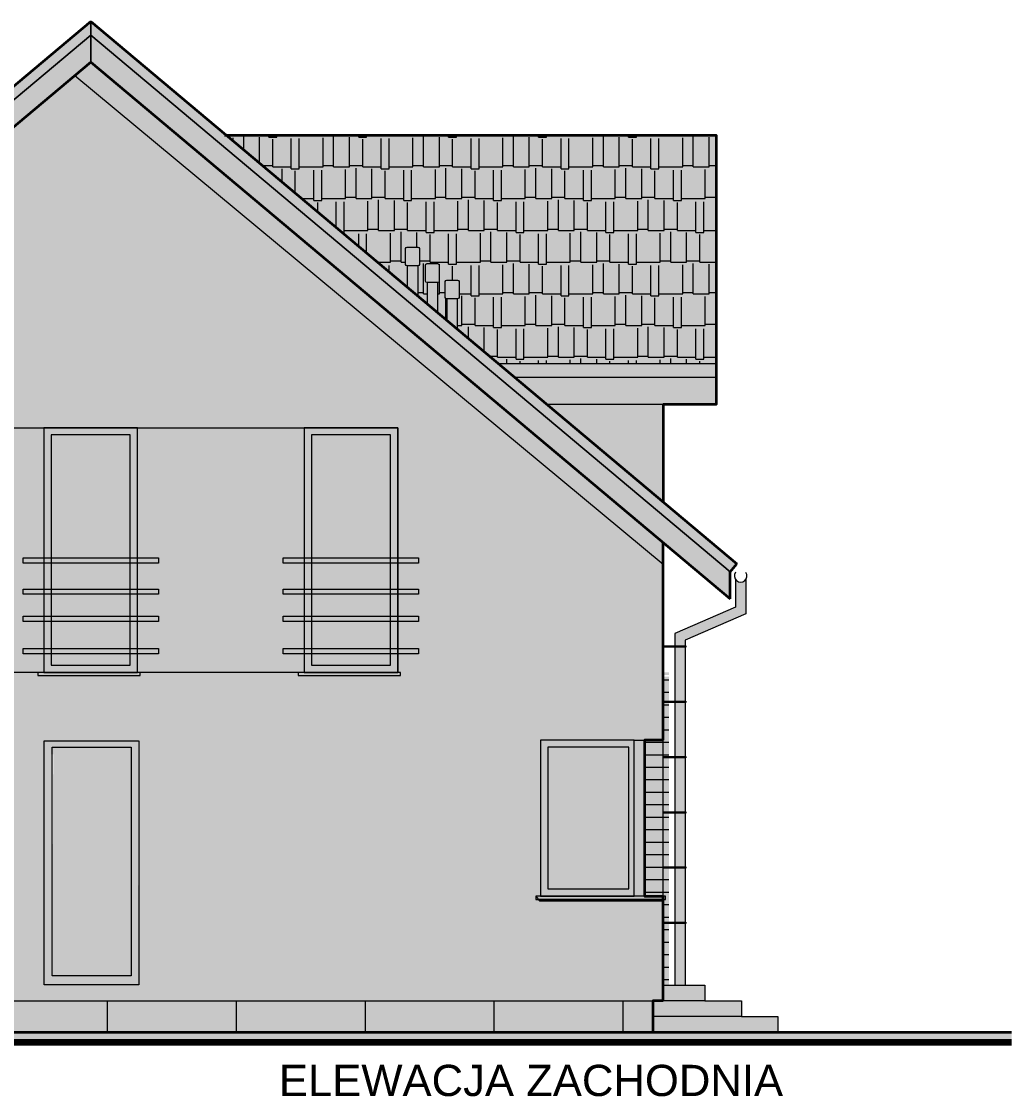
# Model space of a CAD drawing. Header units: millimetres. Extents: x -13512 to 8923, y -6533 to 5096.
# Drawn here: x -3797 to -2846, y -3148 to -2116 of the extents above; entities that cross this region are included whole.
import ezdxf

# ---------------------------------------------------------------- set-up
doc = ezdxf.new("R2010")
doc.units = ezdxf.units.MM
for name, color, linetype, lineweight in [('A-ELEWACJA CIENKA', 11, 'Continuous', 13), ('A-murowane', 3, 'Continuous', 35), ('A-RYS ELEWACJI', 30, 'Continuous', 35), ('A-wykończenie', 4, 'Continuous', 5), ('B-CEGŁA ale dr', 34, 'Continuous', 0), ('B-CIENIE', 251, 'Continuous', 0), ('B-DACHÓWKA', 250, 'Continuous', 0), ('B-materiały', 9, 'Continuous', 0), ('B-opis', 7, 'Continuous', 0), ('B-STOLARKA OKIENNA', 32, 'Continuous', 0), ('B-SZKŁO', 153, 'Continuous', 0), ('C-DACH CIENKA', 191, 'Continuous', 0)]:
    doc.layers.add(name, color=color, linetype=linetype, lineweight=lineweight)
doc.layers.add('B-BIAŁY ELEM', color=7, linetype='Continuous', lineweight=0, true_color=0xf0f0f0)
doc.styles.get("Standard").update_dxf_attribs({"font": 'arial.ttf'})

# ---------------------------------------------------------------- blocks, each defined once
blk = doc.blocks.new('A$C3A4D36EB')
at = {"layer": 'B-STOLARKA OKIENNA', "true_color": 0x636466, "transparency": 33554687}
h = blk.add_hatch(color=251, dxfattribs=at)
h.dxf.hatch_style = 1
h.paths.add_polyline_path([(21, 331.3), (79.3, 356.6), (79.3, 389.8, -0.536675), (69.3, 389.8), (69.3, 363.2), (11, 337.9), (11, 0), (21, 0)])
at = {"layer": 'A-ELEWACJA CIENKA'}
for p, q in [((69.3, 389.8), (69.3, 363.2)), ((79.3, 389.8), (79.3, 356.6)), ((69.3, 363.2), (11, 337.9)), ((79.3, 356.6), (21, 331.3)), ((11, 337.9), (11, 0)), ((21, 331.3), (21, 0))]:
    blk.add_line(p, q, dxfattribs=at)
blk.add_arc((74.3, 393.1), 6, 145.1857, 33.4096, dxfattribs=at)
blk = doc.blocks.new('A$C4FF02D7B')
at = {"layer": 'B-STOLARKA OKIENNA', "true_color": 0x636466, "transparency": 33554687}
h = blk.add_hatch(color=251, dxfattribs=at)
h.dxf.hatch_style = 1
h.paths.add_polyline_path([(0, 105), (-20, 105), (-20, 110), (0, 110), (90, 110), (110, 110), (110, 105), (90, 105)])
h = blk.add_hatch(color=251, dxfattribs=at)
h.dxf.hatch_style = 1
h.paths.add_polyline_path([(0, 75), (-20, 75), (-20, 80), (0, 80), (90, 80), (110, 80), (110, 75), (90, 75)])
h = blk.add_hatch(color=251, dxfattribs=at)
h.dxf.hatch_style = 1
h.paths.add_polyline_path([(0, 48.9), (-20, 48.9), (-20, 53.9), (0, 53.9), (90, 53.9), (110, 53.9), (110, 48.9), (90, 48.9)])
h = blk.add_hatch(color=251, dxfattribs=at)
h.dxf.hatch_style = 1
h.paths.add_polyline_path([(0, 17.9), (-20, 17.9), (-20, 22.9), (0, 22.9), (90, 22.9), (110, 22.9), (110, 17.9), (90, 17.9)])
at = {"layer": 'A-ELEWACJA CIENKA'}
for points in [[(0, 105), (-20, 105), (-20, 110), (0, 110), (90, 110), (110, 110), (110, 105), (90, 105)], [(0, 75), (-20, 75), (-20, 80), (0, 80), (90, 80), (110, 80), (110, 75), (90, 75)], [(0, 48.9), (-20, 48.9), (-20, 53.9), (0, 53.9), (90, 53.9), (110, 53.9), (110, 48.9), (90, 48.9)], [(0, 17.9), (-20, 17.9), (-20, 22.9), (0, 22.9), (90, 22.9), (110, 22.9), (110, 17.9), (90, 17.9)]]:
    blk.add_lwpolyline(points, close=True, dxfattribs=at)

msp = doc.modelspace()

# ---------------------------------------------------------------- hatches: boundary and pattern name
at = {"layer": 'A-ELEWACJA CIENKA'}
h = msp.add_hatch(dxfattribs=at)
h.set_pattern_fill('AR-RSHKE', color=256, scale=0.1)
h.paths.add_polyline_path([(-3377.05, -2365.69), (-3377.05, -2380.44, -0.4423229), (-3378.59, -2382.33), (-3378.77, -2382.33), (-3378.77, -2411.26), (-3338.97, -2444.66), (-3130.23, -2444.66), (-3130.23, -2224.87), (-3600.91, -2224.87), (-3426.73, -2371.02), (-3426.73, -2350.47, -0.3866521), (-3428.44, -2349.08), (-3428.44, -2334.33, -0.4423229), (-3426.9, -2332.44), (-3416.73, -2332.44, -0.3866521), (-3415.01, -2333.84), (-3415.01, -2348.59, -0.4423229), (-3416.55, -2350.47), (-3416.73, -2350.47), (-3416.73, -2379.41), (-3407.72, -2386.97), (-3407.72, -2366.43, -0.3866521), (-3409.43, -2365.03), (-3409.43, -2350.28, -0.4423229), (-3407.89, -2348.39), (-3397.72, -2348.39, -0.3866521), (-3396, -2349.79), (-3396, -2364.54, -0.4423229), (-3397.54, -2366.43), (-3397.72, -2366.43), (-3397.72, -2395.36), (-3388.77, -2402.87), (-3388.77, -2382.33, -0.3866521), (-3390.48, -2380.93), (-3390.48, -2366.18, -0.4423229), (-3388.94, -2364.29), (-3378.77, -2364.29, -0.3866521)])
at = {"layer": 'A-ELEWACJA CIENKA', "true_color": 0xc7c8ca}
h = msp.add_hatch(color=9, dxfattribs=at)
h.dxf.hatch_style = 1
h.paths.add_polyline_path([(-3775.85, -2505.94), (-3935.85, -2505.94), (-3935.85, -2630.94), (-3915.85, -2630.94), (-3915.85, -2635.94), (-3935.85, -2635.94), (-3935.85, -2660.94), (-3915.85, -2660.94), (-3915.85, -2665.94), (-3935.85, -2665.94), (-3935.85, -2687), (-3915.85, -2687), (-3915.85, -2692), (-3935.85, -2692), (-3935.85, -2718.05), (-3915.85, -2718.05), (-3915.85, -2723.05), (-3935.85, -2723.05), (-3935.85, -2740.94), (-3775.85, -2740.94), (-3775.85, -2723.05), (-3795.85, -2723.05), (-3795.85, -2718.05), (-3775.85, -2718.05), (-3775.85, -2692), (-3795.85, -2692), (-3795.85, -2687), (-3775.85, -2687), (-3775.85, -2665.94), (-3795.85, -2665.94), (-3795.85, -2660.94), (-3775.85, -2660.94), (-3775.85, -2635.94), (-3795.85, -2635.94), (-3795.85, -2630.94), (-3775.85, -2630.94)])
h.paths.add_polyline_path([(-3525.85, -2505.94), (-3685.85, -2505.94), (-3685.85, -2630.94), (-3665.85, -2630.94), (-3665.85, -2635.94), (-3685.85, -2635.94), (-3685.85, -2660.94), (-3665.85, -2660.94), (-3665.85, -2665.94), (-3685.85, -2665.94), (-3685.85, -2687), (-3665.85, -2687), (-3665.85, -2692), (-3685.85, -2692), (-3685.85, -2718.05), (-3665.85, -2718.05), (-3665.85, -2723.05), (-3685.85, -2723.05), (-3685.85, -2740.94), (-3525.85, -2740.94), (-3525.85, -2723.05), (-3545.85, -2723.05), (-3545.85, -2718.05), (-3525.85, -2718.05), (-3525.85, -2692), (-3545.85, -2692), (-3545.85, -2687), (-3525.85, -2687), (-3525.85, -2665.94), (-3545.85, -2665.94), (-3545.85, -2660.94), (-3525.85, -2660.94), (-3525.85, -2635.94), (-3545.85, -2635.94), (-3545.85, -2630.94), (-3525.85, -2630.94)])
at = {"layer": 'A-ELEWACJA CIENKA', "true_color": 0x000000}
h = msp.add_hatch(color=18, dxfattribs=at)
h.dxf.hatch_style = 1
h.paths.add_polyline_path([(-3159.2, -2716.7), (-3180.85, -2716.7), (-3180.85, -2715.43), (-3159.2, -2715.43)])
at = {"layer": 'A-ELEWACJA CIENKA', "true_color": 0x3b3b3b}
h = msp.add_hatch(color=250, dxfattribs=at)
h.dxf.hatch_style = 1
h.paths.add_polyline_path([(-3683.34, -2740.94), (-3781.71, -2740.94), (-3781.71, -2743.94), (-3683.34, -2743.94)])
h = msp.add_hatch(color=250, dxfattribs=at)
h.dxf.hatch_style = 1
h.paths.add_polyline_path([(-3433.34, -2740.94), (-3531.71, -2740.94), (-3531.71, -2743.94), (-3433.34, -2743.94)])
at = {"layer": 'A-ELEWACJA CIENKA', "transparency": 33554643}
h = msp.add_hatch(dxfattribs=at)
h.set_pattern_fill('_USER', color=256, scale=12, pattern_type=0)
h.set_pattern_definition([(0, (-1261.741, 0), (0, 12), [])])
h.paths.add_polyline_path([(-3175.51, -2745.16), (-3180.51, -2745.16), (-3180.51, -3041.37), (-3175.51, -3041.37)])
at = {"layer": 'A-ELEWACJA CIENKA', "true_color": 0x000000}
h = msp.add_hatch(color=18, dxfattribs=at)
h.dxf.hatch_style = 1
h.paths.add_polyline_path([(-3159.34, -2769.84), (-3180.85, -2769.84), (-3180.85, -2768.56), (-3159.34, -2768.56)])
at = {"layer": 'A-ELEWACJA CIENKA', "transparency": 33554643}
h = msp.add_hatch(dxfattribs=at)
h.set_pattern_fill('_USER', color=256, scale=12, pattern_type=0)
h.set_pattern_definition([(0, (0, 0), (0, 12), [])])
h.paths.add_polyline_path([(-3180.85, -2805.94), (-3198.85, -2805.94), (-3198.85, -2955.94), (-3180.85, -2955.94)])
at = {"layer": 'A-ELEWACJA CIENKA', "true_color": 0x000000}
h = msp.add_hatch(color=18, dxfattribs=at)
h.dxf.hatch_style = 1
h.paths.add_polyline_path([(-3159.34, -2822.97), (-3180.85, -2822.97), (-3180.85, -2821.7), (-3159.34, -2821.7)])
h = msp.add_hatch(color=18, dxfattribs=at)
h.dxf.hatch_style = 1
h.paths.add_polyline_path([(-3159.34, -2876.1), (-3180.85, -2876.1), (-3180.85, -2874.83), (-3159.34, -2874.83)])
h = msp.add_hatch(color=18, dxfattribs=at)
h.dxf.hatch_style = 1
h.paths.add_polyline_path([(-3159.34, -2929.07), (-3180.85, -2929.07), (-3180.85, -2927.8), (-3159.34, -2927.8)])
at = {"layer": 'A-ELEWACJA CIENKA', "true_color": 0x3b3b3b}
h = msp.add_hatch(color=250, dxfattribs=at)
h.dxf.hatch_style = 1
h.paths.add_polyline_path([(-3178.63, -2955.94), (-3303.24, -2955.94), (-3303.24, -2958.94), (-3178.63, -2958.94)])
at = {"layer": 'A-ELEWACJA CIENKA', "true_color": 0x000000}
h = msp.add_hatch(color=18, dxfattribs=at)
h.dxf.hatch_style = 1
h.paths.add_polyline_path([(-3159.34, -2982.14), (-3180.85, -2982.14), (-3180.85, -2980.87), (-3159.34, -2980.87)])
at = {"layer": 'A-ELEWACJA CIENKA'}
h = msp.add_hatch(dxfattribs=at)
h.set_pattern_fill('LINE', color=256, scale=39, angle=90)
h.paths.add_polyline_path([(-3190.85, -3056.37), (-4270.85, -3056.37), (-4270.85, -3059.97), (-3190.85, -3059.97)])
h = msp.add_hatch(dxfattribs=at)
h.set_pattern_fill('LINE', color=256, scale=39, angle=90)
h.paths.add_polyline_path([(-4270.85, -3056.37), (-4270.85, -3086.37), (-3190.85, -3086.37), (-3190.85, -3056.37)])
at = {"layer": 'A-murowane'}
h = msp.add_hatch(color=256, dxfattribs=at)
h.dxf.hatch_style = 1
h.paths.add_polyline_path([(-3437.43, -2740.91), (-3175.53, -2740.91), (-3175.53, -2743.57), (-3437.43, -2743.57)])
h.paths.add_polyline_path([(-3831.43, -2741.01), (-3437.43, -2740.81), (-3437.43, -2743.57), (-3831.43, -2743.57)])
h.paths.add_polyline_path([(-4285.85, -2740.91), (-3831.43, -2740.91), (-3831.43, -2743.57), (-4285.85, -2743.57)])
at = {"layer": 'B-BIAŁY ELEM', "transparency": 33554687}
h = msp.add_hatch(color=256, dxfattribs=at)
h.dxf.hatch_style = 1
h.paths.add_polyline_path([(-3746.21, -2167.88), (-4280.85, -2616.5), (-4280.85, -3056.37), (-3912.51, -3056.11), (-3775.35, -3056.37), (-3774.84, -2805.87), (-3684.79, -2805.87), (-3685.57, -3040.97), (-3775.43, -3040.91), (-3775.35, -3056.37), (-3190.85, -3056.37), (-3180.85, -3056.37), (-3180.85, -2960.38), (-3299.83, -2960.38), (-3300.94, -2958.94), (-3303.24, -2958.94), (-3303.24, -2955.94), (-3298.85, -2955.94), (-3298.85, -2805.94), (-3180.85, -2805.94), (-3180.85, -2637.25)])
h.paths.add_polyline_path([(-3435.85, -2505.94), (-3435.85, -2630.94), (-3415.85, -2630.94), (-3415.85, -2635.94), (-3435.85, -2635.94), (-3435.85, -2660.94), (-3415.85, -2660.94), (-3415.85, -2665.94), (-3435.85, -2665.94), (-3435.85, -2687), (-3415.85, -2687), (-3415.85, -2692), (-3435.85, -2692), (-3435.85, -2718.05), (-3415.85, -2718.05), (-3415.85, -2723.05), (-3435.85, -2723.05), (-3435.85, -2740.94), (-3433.34, -2740.94), (-3433.34, -2743.94), (-3531.71, -2743.94), (-3531.71, -2740.94), (-3683.34, -2740.94), (-3683.34, -2743.94), (-3781.71, -2743.94), (-3781.71, -2740.94), (-3933.34, -2740.94), (-3933.34, -2743.94), (-4031.71, -2743.94), (-4031.71, -2740.94), (-4025.85, -2740.94), (-4025.85, -2723.05), (-4045.85, -2723.05), (-4045.85, -2718.05), (-4025.85, -2718.05), (-4025.85, -2692), (-4045.85, -2692), (-4045.85, -2687), (-4025.85, -2687), (-4025.85, -2665.94), (-4045.85, -2665.94), (-4045.85, -2660.94), (-4025.85, -2660.94), (-4025.85, -2635.94), (-4045.85, -2635.94), (-4045.85, -2630.94), (-4025.85, -2630.94), (-4025.85, -2505.94)], flags=16)
h.paths.add_polyline_path([(-3775.85, -2505.94), (-3685.85, -2505.94), (-3685.85, -2630.94), (-3665.85, -2630.94), (-3665.85, -2635.94), (-3685.85, -2635.94), (-3685.85, -2660.94), (-3665.85, -2660.94), (-3665.85, -2665.94), (-3685.85, -2665.94), (-3685.85, -2687), (-3665.85, -2687), (-3665.85, -2692), (-3685.85, -2692), (-3685.85, -2718.05), (-3665.85, -2718.05), (-3665.85, -2723.05), (-3685.85, -2723.05), (-3685.85, -2740.94), (-3775.85, -2740.94), (-3775.85, -2723.05), (-3795.85, -2723.05), (-3795.85, -2718.05), (-3775.85, -2718.05), (-3775.85, -2692), (-3795.85, -2692), (-3795.85, -2687), (-3775.85, -2687), (-3775.85, -2665.94), (-3795.85, -2665.94), (-3795.85, -2660.94), (-3775.85, -2660.94), (-3775.85, -2635.94), (-3795.85, -2635.94), (-3795.85, -2630.94), (-3775.85, -2630.94)], flags=0)
h.paths.add_polyline_path([(-3768.85, -2512.94), (-3692.85, -2512.94), (-3692.85, -2733.94), (-3768.85, -2733.94)], flags=0)
h.paths.add_polyline_path([(-3935.85, -2505.94), (-3935.85, -2740.94), (-4025.85, -2740.94), (-4025.85, -2630.94), (-4025.85, -2505.94)], flags=0)
h.paths.add_polyline_path([(-3942.85, -2512.94), (-3942.85, -2733.94), (-4018.85, -2733.94), (-4018.85, -2512.94)], flags=0)
h.paths.add_polyline_path([(-3525.85, -2505.94), (-3435.85, -2505.94), (-3435.85, -2740.94), (-3525.85, -2740.94)], flags=0)
h.paths.add_polyline_path([(-3518.85, -2512.94), (-3442.85, -2512.94), (-3442.85, -2733.94), (-3518.85, -2733.94)], flags=0)
h = msp.add_hatch(color=256, dxfattribs=at)
h.dxf.hatch_style = 1
h.paths.add_polyline_path([(-3180.85, -2483.77), (-3292.36, -2483.77), (-3180.85, -2577.33)])
at = {"layer": 'B-CEGŁA ale dr'}
h = msp.add_hatch(color=256, dxfattribs=at)
h.dxf.hatch_style = 1
h.paths.add_polyline_path([(-3175.51, -2745.16), (-3180.51, -2745.16), (-3180.51, -3041.37), (-3175.51, -3041.37)])
h = msp.add_hatch(color=256, dxfattribs=at)
h.dxf.hatch_style = 1
h.paths.add_polyline_path([(-3180.99, -2805.94), (-3198.99, -2805.94), (-3198.99, -2955.94), (-3180.99, -2955.94)])
at = {"layer": 'B-CIENIE', "transparency": 33554503}
h = msp.add_hatch(color=0, dxfattribs=at)
h.dxf.hatch_style = 1
h.paths.add_polyline_path([(-3730.85, -2154.99), (-3746.21, -2167.88), (-3180.85, -2637.25), (-3180.85, -2616.5)])
at = {"layer": 'B-CIENIE', "transparency": 33554472}
h = msp.add_hatch(color=0, dxfattribs=at)
h.dxf.hatch_style = 1
h.paths.add_polyline_path([(-3935.85, -2505.94), (-3776.09, -2505.94), (-3776.09, -2740.94), (-3778.74, -2740.94), (-3778.74, -2509.3), (-3935.85, -2509.3)])
at = {"layer": 'B-CIENIE', "transparency": 33554503}
h = msp.add_hatch(color=0, dxfattribs=at)
h.dxf.hatch_style = 1
h.paths.add_polyline_path([(-3775.85, -2505.94), (-3685.44, -2505.94), (-3685.44, -2740.94), (-3699.36, -2740.94), (-3699.36, -2519.78), (-3775.85, -2519.78)])
at = {"layer": 'B-CIENIE', "transparency": 33554472}
h = msp.add_hatch(color=0, dxfattribs=at)
h.dxf.hatch_style = 1
h.paths.add_polyline_path([(-3685.85, -2505.94), (-3526.09, -2505.94), (-3526.09, -2740.94), (-3528.74, -2740.94), (-3528.74, -2509.3), (-3685.85, -2509.3)])
at = {"layer": 'B-CIENIE', "transparency": 33554503}
h = msp.add_hatch(color=0, dxfattribs=at)
h.dxf.hatch_style = 1
h.paths.add_polyline_path([(-3525.85, -2505.94), (-3435.44, -2505.94), (-3435.44, -2740.94), (-3449.36, -2740.94), (-3449.36, -2519.78), (-3525.85, -2519.78)])
h = msp.add_hatch(color=0, dxfattribs=at)
h.dxf.hatch_style = 1
h.paths.add_polyline_path([(-3692.37, -2512.95), (-3768.37, -2512.95), (-3768.37, -2517.55), (-3695.32, -2517.55), (-3695.32, -2733.94), (-3692.37, -2733.94)])
h = msp.add_hatch(color=0, dxfattribs=at)
h.dxf.hatch_style = 1
h.paths.add_polyline_path([(-3442.37, -2512.95), (-3518.37, -2512.95), (-3518.37, -2517.55), (-3445.32, -2517.55), (-3445.32, -2733.94), (-3442.37, -2733.94)])
h = msp.add_hatch(color=0, dxfattribs=at)
h.dxf.hatch_style = 1
h.paths.add_polyline_path([(-3775.85, -2805.97), (-3685.44, -2805.97), (-3685.44, -3032.42), (-3699.36, -3032.42), (-3699.36, -2819.81), (-3775.85, -2819.81)])
h = msp.add_hatch(color=0, dxfattribs=at)
h.dxf.hatch_style = 1
h.paths.add_polyline_path([(-3298.85, -2805.94), (-3198.44, -2805.94), (-3198.44, -2955.94), (-3198.85, -2955.94), (-3198.85, -2819.78), (-3298.85, -2819.78)])
h = msp.add_hatch(color=0, dxfattribs=at)
h.dxf.hatch_style = 1
h.paths.add_polyline_path([(-3181.15, -2805.69), (-3199.05, -2805.94), (-3199.05, -2955.94), (-3181.15, -2955.69)])
h = msp.add_hatch(color=0, dxfattribs=at)
h.dxf.hatch_style = 1
h.paths.add_polyline_path([(-3691.34, -2812.95), (-3767.34, -2812.95), (-3767.34, -2817.55), (-3694.29, -2817.55), (-3694.29, -3032.42), (-3691.34, -3032.42)])
h = msp.add_hatch(color=0, dxfattribs=at)
h.dxf.hatch_style = 1
h.paths.add_polyline_path([(-3213.86, -2812.95), (-3291.85, -2812.95), (-3291.85, -2817.55), (-3216.82, -2817.55), (-3216.82, -2948.95), (-3213.86, -2948.95)])
h = msp.add_hatch(color=0, dxfattribs=at)
h.dxf.hatch_style = 1
edge = h.paths.add_edge_path()
edge.add_line((-3303.24, -2955.94), (-3299.83, -2960.38))
edge.add_line((-3299.83, -2960.38), (-3180.85, -2960.38))
edge.add_line((-3180.85, -2960.38), (-3180.85, -2958.94))
edge.add_line((-3180.85, -2958.94), (-3300.38, -2958.94))
edge.add_line((-3300.38, -2958.94), (-3300.94, -2958.94))
at = {"layer": 'B-CIENIE', "true_color": 0x000000, "transparency": 33554666}
h = msp.add_hatch(color=18, dxfattribs=at)
h.dxf.hatch_style = 1
h.paths.add_polyline_path([(-3190.85, -3056.37), (-4270.85, -3056.37), (-4270.85, -3059.82), (-3190.85, -3059.82)])
at = {"layer": 'B-DACHÓWKA', "transparency": 33554636}
h = msp.add_hatch(color=256, dxfattribs=at)
h.dxf.hatch_style = 1
h.paths.add_polyline_path([(-4345.06, -2644.3), (-4345.06, -2670.37), (-3730.85, -2154.99), (-3730.85, -2128.88)])
h.paths.add_polyline_path([(-3730.85, -2128.88), (-3730.85, -2115.83), (-4351.47, -2636.62), (-4345.06, -2644.26)])
h = msp.add_hatch(color=256, dxfattribs=at)
h.dxf.hatch_style = 1
h.paths.add_polyline_path([(-3730.85, -2128.88), (-3730.85, -2154.99), (-3116.65, -2670.37), (-3116.65, -2644.3)])
h.paths.add_polyline_path([(-3730.85, -2115.83), (-3730.85, -2128.88), (-3116.65, -2644.26), (-3110.23, -2636.62)])
h = msp.add_hatch(color=256, dxfattribs=at)
h.dxf.hatch_style = 1
h.paths.add_polyline_path([(-3130.23, -2444.66), (-3130.23, -2224.87), (-3600.91, -2224.87), (-3426.73, -2371.02), (-3426.73, -2350.47, -0.3866521), (-3428.44, -2349.08), (-3428.44, -2334.33, -0.4423229), (-3426.9, -2332.44), (-3416.73, -2332.44, -0.3866521), (-3415.01, -2333.84), (-3415.01, -2348.59, -0.4423229), (-3416.55, -2350.47), (-3416.73, -2350.47), (-3416.73, -2379.41), (-3407.72, -2386.97), (-3407.72, -2366.43, -0.3866521), (-3409.43, -2365.03), (-3409.43, -2350.28, -0.4423229), (-3407.89, -2348.39), (-3397.72, -2348.39, -0.3866521), (-3396, -2349.79), (-3396, -2364.54, -0.4423229), (-3397.54, -2366.43), (-3397.72, -2366.43), (-3397.72, -2395.36), (-3388.77, -2402.87), (-3388.77, -2382.33, -0.3866521), (-3390.48, -2380.93), (-3390.48, -2366.18, -0.4423229), (-3388.94, -2364.29), (-3378.77, -2364.29, -0.3866521), (-3377.05, -2365.69), (-3377.05, -2380.44, -0.4423229), (-3378.59, -2382.33), (-3378.77, -2382.33), (-3378.77, -2411.26), (-3338.97, -2444.66)])
h = msp.add_hatch(color=256, dxfattribs=at)
h.dxf.hatch_style = 1
h.paths.add_polyline_path([(-3130.23, -2457.69), (-3323.44, -2457.69), (-3292.36, -2483.77), (-3180.85, -2483.77), (-3130.23, -2483.77)])
h.paths.add_polyline_path([(-3130.23, -2444.66), (-3338.97, -2444.66), (-3323.44, -2457.69), (-3130.23, -2457.69)])
h = msp.add_hatch(color=256, dxfattribs=at)
h.dxf.hatch_style = 1
h.paths.add_polyline_path([(-3070.85, -3071.37), (-3105.85, -3071.37), (-3190.85, -3071.37), (-3190.85, -3086.37), (-3070.85, -3086.37)])
h.paths.add_polyline_path([(-3105.85, -3056.37), (-3140.85, -3056.37), (-3180.85, -3056.37), (-3190.85, -3056.37), (-3190.85, -3071.37), (-3105.85, -3071.37)])
h.paths.add_polyline_path([(-3140.85, -3041.37), (-3180.85, -3041.37), (-3180.85, -3056.37), (-3140.85, -3056.37)])
h = msp.add_hatch(color=256, dxfattribs=at)
h.dxf.hatch_style = 1
h.paths.add_polyline_path([(-4270.85, -3056.37), (-4270.85, -3086.37), (-3190.85, -3086.37), (-3190.85, -3056.37)])
at = {"layer": 'B-materiały'}
h = msp.add_hatch(dxfattribs=at)
h.set_pattern_fill('AR-HBONE', color=256, scale=0.1)
h.set_pattern_definition([(45, (-7424.755, -190.132), (1e-15, 14.36841), [30.48, -10.16]), (135, (-7417.571, -182.948), (1e-15, 14.36841), [30.48, -10.16])])
h.paths.add_polyline_path([(-4716.27, -3096.37), (-2846.43, -3096.37), (-2846.43, -3086.37), (-4716.27, -3086.37)])
at = {"layer": 'B-STOLARKA OKIENNA', "true_color": 0x636466, "transparency": 33554687}
h = msp.add_hatch(color=251, dxfattribs=at)
h.dxf.hatch_style = 1
h.paths.add_polyline_path([(-3415.01, -2333.84, 0.3561342), (-3416.55, -2332.44), (-3426.73, -2332.44, 0.3866521), (-3428.44, -2333.84), (-3428.44, -2349.08, 0.3866521), (-3426.73, -2350.47), (-3416.73, -2350.47, 0.3866521), (-3415.01, -2349.08)])
h = msp.add_hatch(color=251, dxfattribs=at)
h.dxf.hatch_style = 1
h.paths.add_polyline_path([(-3416.73, -2350.47), (-3426.73, -2350.47), (-3426.73, -2371.02), (-3416.73, -2379.41)])
h = msp.add_hatch(color=251, dxfattribs=at)
h.dxf.hatch_style = 1
h.paths.add_polyline_path([(-3396, -2349.81, 0.3561342), (-3397.54, -2348.41), (-3407.72, -2348.41, 0.3866521), (-3409.43, -2349.81), (-3409.43, -2365.04, 0.3866521), (-3407.72, -2366.44), (-3397.72, -2366.44, 0.3866521), (-3396, -2365.04)])
h = msp.add_hatch(color=251, dxfattribs=at)
h.dxf.hatch_style = 1
h.paths.add_polyline_path([(-3377.05, -2365.69, 0.3561342), (-3378.59, -2364.29), (-3388.77, -2364.29, 0.3866521), (-3390.48, -2365.69), (-3390.48, -2380.93, 0.3866521), (-3388.77, -2382.33), (-3378.77, -2382.33, 0.3866521), (-3377.05, -2380.93)])
h = msp.add_hatch(color=251, dxfattribs=at)
h.dxf.hatch_style = 1
h.paths.add_polyline_path([(-3397.72, -2366.44), (-3407.72, -2366.44), (-3407.72, -2386.99), (-3397.72, -2395.38)])
h = msp.add_hatch(color=251, dxfattribs=at)
h.dxf.hatch_style = 1
h.paths.add_polyline_path([(-3378.77, -2382.33), (-3388.77, -2382.33), (-3388.77, -2402.87), (-3378.77, -2411.26)])
at = {"layer": 'B-STOLARKA OKIENNA', "transparency": 33554687}
h = msp.add_hatch(color=256, dxfattribs=at)
h.dxf.hatch_style = 1
h.paths.add_polyline_path([(-3685.85, -2505.94), (-3775.85, -2505.94), (-3775.85, -2740.94), (-3685.85, -2740.94)])
h.paths.add_polyline_path([(-3768.85, -2512.94), (-3692.85, -2512.94), (-3692.85, -2733.94), (-3768.85, -2733.94)], flags=16)
h = msp.add_hatch(color=256, dxfattribs=at)
h.dxf.hatch_style = 1
h.paths.add_polyline_path([(-3435.85, -2505.94), (-3525.85, -2505.94), (-3525.85, -2740.94), (-3435.85, -2740.94)])
h.paths.add_polyline_path([(-3518.85, -2512.94), (-3442.85, -2512.94), (-3442.85, -2733.94), (-3518.85, -2733.94)], flags=16)
h = msp.add_hatch(color=256, dxfattribs=at)
h.dxf.hatch_style = 1
h.paths.add_polyline_path([(-3685.85, -2806.53), (-3775.85, -2806.53), (-3775.05, -3040.94), (-3685.05, -3040.94)])
h.paths.add_polyline_path([(-3768.85, -2813.53), (-3692.85, -2813.53), (-3692.85, -3032.42), (-3768.85, -3032.42)], flags=16)
h = msp.add_hatch(color=256, dxfattribs=at)
h.dxf.hatch_style = 1
h.paths.add_polyline_path([(-3208.85, -2805.94), (-3298.85, -2805.94), (-3298.85, -2955.94), (-3208.85, -2955.94)])
h.paths.add_polyline_path([(-3291.85, -2948.94), (-3291.85, -2812.94), (-3213.85, -2812.94), (-3213.85, -2948.94)], flags=16)
h.paths.add_polyline_path([(-3198.85, -2805.94), (-3208.85, -2805.94), (-3208.85, -2955.94), (-3198.85, -2955.94)])
at = {"layer": 'B-SZKŁO', "transparency": 33554544}
h = msp.add_hatch(color=256, dxfattribs=at)
h.dxf.hatch_style = 1
h.paths.add_polyline_path([(-3692.85, -2733.94), (-3768.85, -2733.94), (-3768.85, -2512.95), (-3692.85, -2512.95)])
h = msp.add_hatch(color=256, dxfattribs=at)
h.dxf.hatch_style = 1
h.paths.add_polyline_path([(-3442.85, -2733.94), (-3518.85, -2733.94), (-3518.85, -2512.95), (-3442.85, -2512.95)])
h = msp.add_hatch(color=256, dxfattribs=at)
h.dxf.hatch_style = 1
h.paths.add_polyline_path([(-3691.82, -3032.42), (-3767.82, -3032.42), (-3766.77, -2812.88), (-3690.77, -2812.88)])
h = msp.add_hatch(color=256, dxfattribs=at)
h.dxf.hatch_style = 1
h.paths.add_polyline_path([(-3215.85, -2948.95), (-3291.85, -2948.95), (-3291.85, -2812.95), (-3215.85, -2812.95)])

# ---------------------------------------------------------------- linework, layer by layer
at = {"layer": 'A-ELEWACJA CIENKA'}
for p, q in [((-3426.73, -2350.47), (-3426.73, -2371.04)), ((-3416.73, -2350.47), (-3416.73, -2379.43)), ((-3407.72, -2366.43), (-3407.72, -2386.99)), ((-3397.72, -2366.43), (-3397.72, -2395.38)), ((-3388.77, -2382.33), (-3388.77, -2402.89)), ((-3378.77, -2382.33), (-3378.77, -2411.28)), ((-3130.23, -2444.66), (-3338.97, -2444.66)), ((-3130.23, -2457.69), (-3324.1, -2457.69)), ((-3180.85, -2483.77), (-3292.94, -2483.77)), ((-3298.85, -2805.94), (-3298.85, -2955.94)), ((-3180.85, -2955.94), (-3180.85, -2805.94)), ((-4270.85, -3056.37), (-3190.85, -3056.37)), ((-3140.85, -3056.37), (-3180.85, -3056.37)), ((-3105.85, -3071.37), (-3190.85, -3071.37)), ((-4270.85, -3086.37), (-3190.85, -3086.37))]:
    msp.add_line(p, q, dxfattribs=at)
for points in [[(-3428.44, -2333.84, -0.3866521), (-3426.73, -2332.44), (-3416.73, -2332.44, -0.3866521), (-3415.01, -2333.84), (-3415.01, -2349.08, -0.3866521), (-3416.73, -2350.47), (-3426.73, -2350.47, -0.3866521), (-3428.44, -2349.08)], [(-3409.43, -2349.79, -0.3866521), (-3407.72, -2348.39), (-3397.72, -2348.39, -0.3866521), (-3396, -2349.79), (-3396, -2365.03, -0.3866521), (-3397.72, -2366.43), (-3407.72, -2366.43, -0.3866521), (-3409.43, -2365.03)], [(-3390.48, -2365.69, -0.3866521), (-3388.77, -2364.29), (-3378.59, -2364.29, -0.3561342), (-3377.05, -2365.69), (-3377.05, -2380.93, -0.3866521), (-3378.77, -2382.33), (-3388.77, -2382.33, -0.3866521), (-3390.48, -2380.93)]]:
    msp.add_lwpolyline(points, format="xyb", close=True, dxfattribs=at)
for points in [[(-4025.85, -2505.94), (-3435.85, -2505.94), (-3435.85, -2740.94), (-4025.85, -2740.94)], [(-3935.85, -2505.94), (-3775.85, -2505.94), (-3775.85, -2740.94), (-3935.85, -2740.94)], [(-3775.85, -2740.94), (-3685.85, -2740.94), (-3685.85, -2505.94), (-3775.85, -2505.94)], [(-3685.85, -2505.94), (-3525.85, -2505.94), (-3525.85, -2740.94), (-3685.85, -2740.94)], [(-3525.85, -2740.94), (-3435.85, -2740.94), (-3435.85, -2505.94), (-3525.85, -2505.94)], [(-3768.85, -2733.94), (-3692.85, -2733.94), (-3692.85, -2512.94), (-3768.85, -2512.94)], [(-3518.85, -2733.94), (-3442.85, -2733.94), (-3442.85, -2512.94), (-3518.85, -2512.94)], [(-3775.43, -2806.6), (-3684.68, -2806.6), (-3684.68, -3040.94), (-3775.43, -3040.94)], [(-3691.82, -3032.42), (-3767.82, -3032.42), (-3767.82, -2812.94), (-3691.82, -2812.94)], [(-3691.82, -3032.42), (-3767.82, -3032.42), (-3767.82, -2812.94), (-3691.82, -2812.94)], [(-3213.85, -2812.94), (-3291.85, -2812.94), (-3291.85, -2948.94), (-3213.85, -2948.94)]]:
    msp.add_lwpolyline(points, close=True, dxfattribs=at)
at = {"layer": 'A-ELEWACJA CIENKA', "color": 18, "true_color": 0x000000}
for points in [[(-3159.2, -2716.7), (-3180.85, -2716.7), (-3180.85, -2715.43), (-3159.2, -2715.43)], [(-3159.34, -2769.84), (-3180.85, -2769.84), (-3180.85, -2768.56), (-3159.34, -2768.56)], [(-3159.34, -2822.97), (-3180.85, -2822.97), (-3180.85, -2821.7), (-3159.34, -2821.7)], [(-3159.34, -2876.1), (-3180.85, -2876.1), (-3180.85, -2874.83), (-3159.34, -2874.83)], [(-3159.34, -2929.07), (-3180.85, -2929.07), (-3180.85, -2927.8), (-3159.34, -2927.8)], [(-3159.34, -2982.14), (-3180.85, -2982.14), (-3180.85, -2980.87), (-3159.34, -2980.87)]]:
    msp.add_lwpolyline(points, close=True, dxfattribs=at)
at = {"layer": 'A-ELEWACJA CIENKA', "color": 252}
for points in [[(-3683.34, -2740.94), (-3781.71, -2740.94), (-3781.71, -2743.94), (-3683.34, -2743.94), (-3683.34, -2740.94), (-3683.34, -2740.94)], [(-3433.34, -2740.94), (-3531.71, -2740.94), (-3531.71, -2743.94), (-3433.34, -2743.94), (-3433.34, -2740.94), (-3433.34, -2740.94)]]:
    msp.add_lwpolyline(points, dxfattribs=at)
at = {"layer": 'A-ELEWACJA CIENKA'}
for points in [[(-3208.85, -2805.94), (-3298.85, -2805.94), (-3298.85, -2955.94), (-3208.85, -2955.94), (-3208.85, -2805.94), (-3198.85, -2805.94), (-3198.85, -2955.94), (-3208.85, -2955.94), (-3208.85, -2805.94)], [(-3180.85, -2805.94), (-3198.85, -2805.94), (-3198.85, -2955.94), (-3180.85, -2955.94), (-3180.85, -2955.94)], [(-3180.85, -3041.37), (-3140.85, -3041.37), (-3140.85, -3056.37), (-3105.85, -3056.37), (-3105.85, -3071.37), (-3070.85, -3071.37), (-3070.85, -3086.37)]]:
    msp.add_lwpolyline(points, dxfattribs=at)
at = {"layer": 'A-ELEWACJA CIENKA', "color": 250, "true_color": 0x3b3b3b}
msp.add_lwpolyline([(-3178.63, -2955.94), (-3303.24, -2955.94), (-3303.24, -2958.94), (-3178.63, -2958.94), (-3178.63, -2955.94), (-3178.63, -2955.94)], dxfattribs=at)
at = {"layer": 'A-RYS ELEWACJI'}
for p, q in [((-3730.85, -2115.83), (-4351.48, -2636.63)), ((-3730.85, -2115.83), (-3110.21, -2636.61)), ((-3730.85, -2154.99), (-4345.06, -2670.37)), ((-3730.85, -2154.99), (-3116.65, -2670.37)), ((-3180.85, -2805.94), (-3180.85, -2616.5)), ((-3116.65, -2644.3), (-3110.21, -2636.61)), ((-3116.65, -2670.37), (-3116.65, -2644.3)), ((-3180.85, -3056.37), (-3180.85, -2955.94)), ((-4716.27, -3086.37), (-2846.43, -3086.37)), ((-3461.43, -3086.37), (-2846.43, -3086.37))]:
    msp.add_line(p, q, dxfattribs=at)
for points in [[(-3602.4, -2224.87), (-3130.23, -2224.87), (-3130.23, -2483.77), (-3180.85, -2483.77), (-3180.85, -2577.54)], [(-3180.85, -2805.94), (-3198.85, -2805.94), (-3198.85, -2955.94), (-3180.85, -2955.94)], [(-3180.85, -3056.37), (-3190.85, -3056.37), (-3190.85, -3086.37)]]:
    msp.add_lwpolyline(points, dxfattribs=at)
at = {"layer": 'A-wykończenie'}
msp.add_line((-3190.85, -3056.37), (-3190.85, -3074.37), dxfattribs=at)
at = {"layer": 'A-wykończenie', "lineweight": 120}
msp.add_line((-2846.43, -3096.37), (-4717.91, -3096.37), dxfattribs=at)
at = {"layer": 'B-CEGŁA ale dr'}
msp.add_line((-3730.85, -2154.99), (-3730.85, -2115.83), dxfattribs=at)
at = {"layer": 'B-CIENIE', "color": 0, "transparency": 33554503}
for points in [[(-3730.85, -2154.99), (-3180.85, -2616.5), (-3180.85, -2637.25), (-3746.21, -2167.88), (-3730.85, -2154.99)], [(-3303.24, -2955.94), (-3299.83, -2960.38), (-3180.85, -2960.38), (-3180.85, -2958.94), (-3300.38, -2958.94), (-3300.94, -2958.94)]]:
    msp.add_lwpolyline(points, dxfattribs=at)
at = {"layer": 'B-materiały'}
for points in [[(-3730.85, -2115.83), (-3730.85, -2128.88), (-4345.06, -2644.26), (-4351.47, -2636.62), (-3730.85, -2115.83)], [(-3730.85, -2115.83), (-3730.85, -2128.88), (-3116.65, -2644.26), (-3110.23, -2636.62), (-3730.85, -2115.83)], [(-3730.85, -2128.88), (-3730.85, -2154.99), (-4345.06, -2670.37), (-4345.06, -2644.3), (-3730.85, -2128.88)], [(-3730.85, -2128.88), (-3730.85, -2154.99), (-3116.65, -2670.37), (-3116.65, -2644.3), (-3730.85, -2128.88)]]:
    msp.add_lwpolyline(points, dxfattribs=at)
at = {"layer": 'C-DACH CIENKA'}
for q in [(-4345.06, -2644.3), (-3116.65, -2644.3)]:
    msp.add_line((-3730.85, -2128.88), q, dxfattribs=at)

# ---------------------------------------------------------------- block references
at = {"layer": 'A-ELEWACJA CIENKA'}
for name, p in [('A$C4FF02D7B', (-3775.85, -2740.94)), ('A$C4FF02D7B', (-3525.85, -2740.94)), ('A$C3A4D36EB', (-3180.85, -3041.37))]:
    msp.add_blockref(name, p, dxfattribs=at)

# ---------------------------------------------------------------- texts
at = {"layer": 'B-opis', "insert": (-3550.1, -3117.87), "char_height": 30, "attachment_point": 1}
msp.add_mtext_dynamic_manual_height_columns('ELEWACJA ZACHODNIA', width=1113.5761, gutter_width=12.5, heights=[0], dxfattribs=at)

doc.saveas('drawing.dxf')
